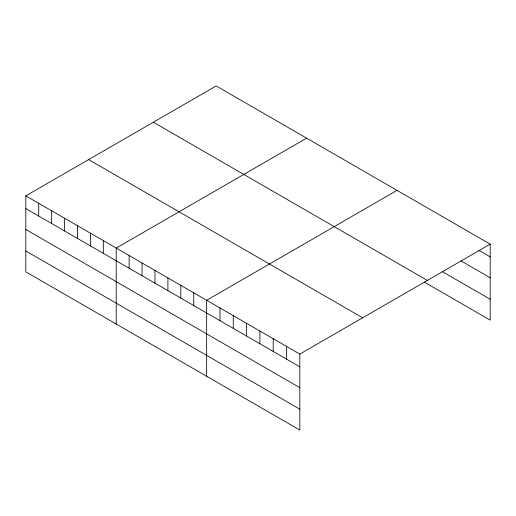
<?xml version="1.0" encoding="UTF-8"?>
<svg xmlns="http://www.w3.org/2000/svg" width="516" height="516" viewBox="0 0 516 516"><rect width="100%" height="100%" fill="white"/><g stroke="black" fill="none" stroke-linecap="round" stroke-linejoin="round"><path stroke-width="0.77" d="M25.8 195.867L299.822 354.073L299.822 430.047L25.8 271.842L25.8 195.867L216.178 85.953L490.2 244.158L490.2 320.133L424.32 282.097M306.607 138.159L116.229 248.073L116.229 324.054M397.036 190.365L206.652 300.28L206.652 376.261M299.822 354.073L490.2 244.158M478.887 250.344L490.2 256.878M460.917 260.844L490.2 277.75M442.283 271.597L490.2 299.261M153.355 122.221L427.377 280.427M88.623 159.592L362.645 317.798M25.8 208.587L299.822 366.792M25.8 229.465L299.822 387.664M25.8 250.97L299.822 409.175M286.509 346.384L286.509 359.11M273.203 338.702L273.203 351.422M259.89 331.02L259.89 343.74M246.584 323.332L246.584 336.051M233.271 315.65L233.271 328.37M219.964 307.968L219.964 320.688M193.732 292.824L193.732 305.543M180.819 285.367L180.819 298.087M167.9 277.905L167.9 290.631M154.981 270.449L154.981 283.168M142.061 262.992L142.061 275.712M129.142 255.53L129.142 268.255M103.31 240.617L103.31 253.337M90.39 233.161L90.39 245.88M77.471 225.698L77.471 238.418M64.552 218.242L64.552 230.962M51.639 210.786L51.639 223.505M38.719 203.323L38.719 216.043"/></g></svg>
